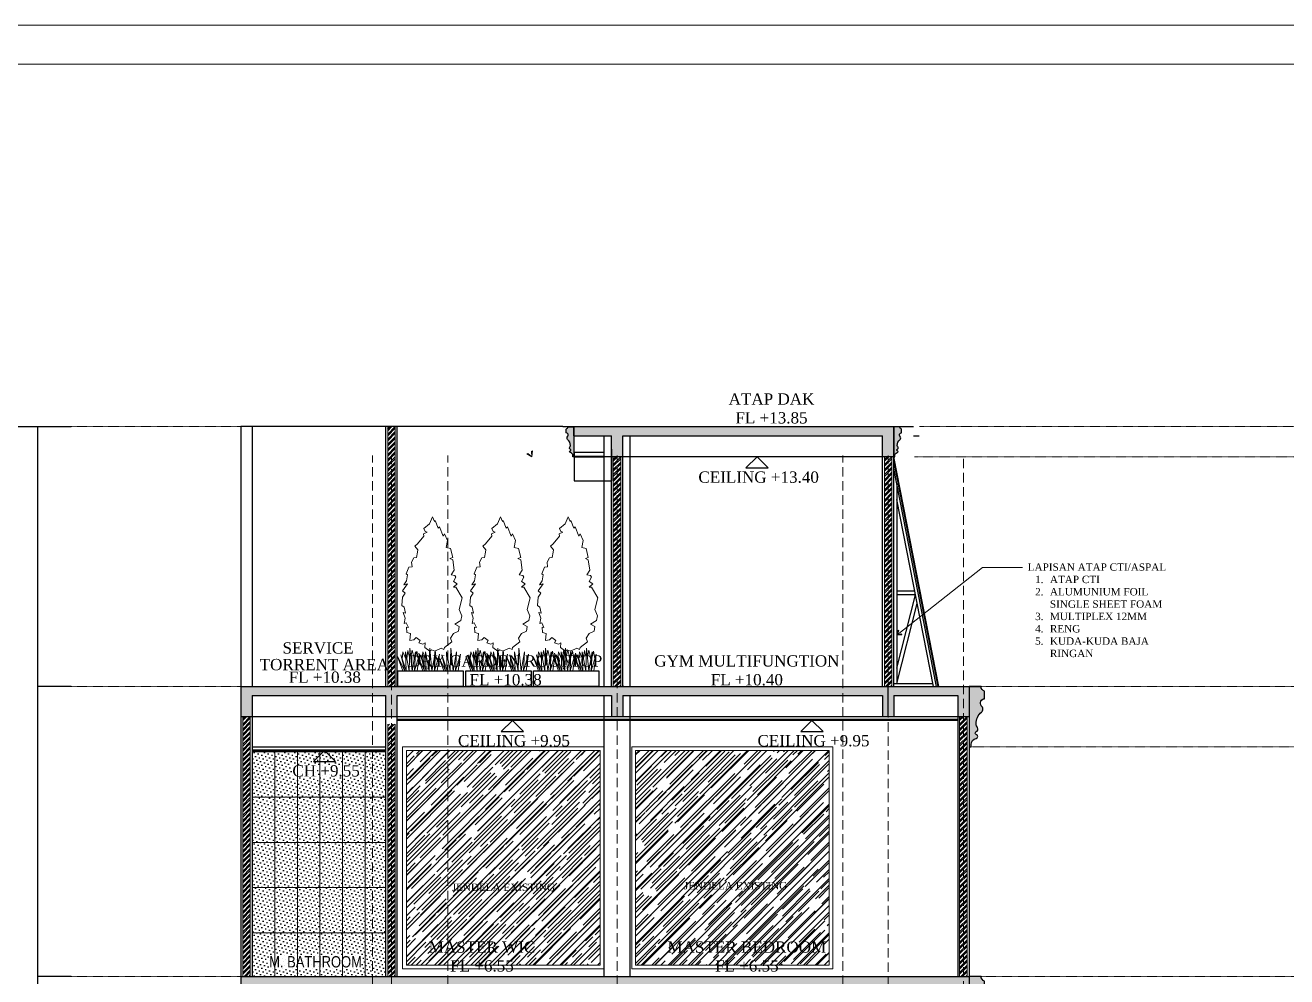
# Model space of a CAD drawing. Header units: millimetres. Extents: x -9564 to 494436, y -140371 to 4257.
# Drawn here: x 376231 to 392984, y -8379 to 4257 of the extents above; entities that cross this region are included whole.
import ezdxf

# ---------------------------------------------------------------- set-up
doc = ezdxf.new("R2010")
doc.units = ezdxf.units.MM
doc.header["$MEASUREMENT"] = 0
for name, pattern in [('DASHED2', [0.375, 0.25, -0.125]), ('HIDDEN2', [0.1875, 0.125, -0.0625]), ('SLD-Solid', [0])]:
    doc.linetypes.add(name, pattern=pattern)
doc.layers.get('DEFPOINTS').update_dxf_attribs({"lineweight": 18})
for name, color, linetype, lineweight in [('09-Arsiran', 8, 'Continuous', 5), ('8', 8, 'Continuous', 5), ('AS', 8, 'HIDDEN2', 5), ('DIM', 1, 'Continuous', 5), ('Dimensi', 252, 'Continuous', 9), ('DOOR OPENING', 4, 'SLD-Solid', 5), ('LEGEND', 1, 'DASHED2', 50), ('XR-KOP A3_MOZART$0$KOP-A1$0$A-GRSKOP', 1, 'Continuous', 5)]:
    doc.layers.add(name, color=color, linetype=linetype, lineweight=lineweight)
doc.layers.add('garis tipis', color=251, linetype='Continuous')
doc.layers.add('TEXT', color=4, linetype='Continuous')
doc.styles.add('Arial Narrow', font='ARIALN.TTF')
doc.styles.get("Standard").update_dxf_attribs({"font": 'arial.ttf'})
doc.styles.add('style1', font='times.ttf', dxfattribs={"height": 0.15})
doc.styles.add('style2', font='times.ttf', dxfattribs={"height": 0.18})
doc.dimstyles.new('100 baru', dxfattribs={"dimtxt": 0.2, "dimasz": 0.1, "dimexe": 0.1, "dimexo": 0.1, "dimgap": 0.1, "dimtad": 1, "dimtoh": 1, "dimdec": 0, "dimlfac": 100, "dimtxsty": 'Standard', "dimblk": 'ARCHTICK', "dimcen": 0.1, "dimclrd": 8, "dimclre": 8, "dimclrt": 2, "dimadec": 0, "dimazin": 0, "dimtfac": 1, "dimtdec": 0, "dimtix": 1, "dimtmove": 0, "dimatfit": 3, "dimldrblk": 'ARCHTICK', "dimfxl": 1.25, "dimlwd": -1, "dimlwe": -1, "dimarcsym": 0})
doc.dimstyles.new('ISO-25', dxfattribs={"dimtxt": 0.18, "dimasz": 0.12, "dimexe": 0.1, "dimexo": 0.1, "dimgap": 0.0625, "dimtad": 1, "dimtoh": 1, "dimdec": 0, "dimlfac": 1000, "dimtxsty": 'style2', "dimblk": 'ARCHTICK', "dimcen": 0.15, "dimclrd": 1, "dimclre": 1, "dimclrt": 4, "dimadec": 0, "dimazin": 0, "dimtfac": 1, "dimtdec": 0, "dimtmove": 0, "dimatfit": 3, "dimldrblk": 'OBLIQUE', "dimfxl": 1, "dimarcsym": 0})
pattern_1 = [(95, (-203801.84, -168824.07), (28.0189248, 23.5106715), [3.8099993, -41.9099921]), (40, (-203801.84, -168824.07), (-32.0036846, 22.0353416), [3.0479994, -33.5281105]), (145.451445, (-203799.506, -168822.11), (-3.9847588, 45.5460119), [3.2380012, -35.6180422]), (91.1842, (-203809.025, -168816.886), (44.2820403, 32.3906765), [5.714999, -62.864988]), (141.635558, (-203805.335, -168814.186), (-1.4173232, 68.56534), [4.8570037, -53.4271116]), (36.184151, (-203809.025, -168816.886), (-1.417323, 68.56534), [4.5719926, -50.291937]), (66, (-203803.637, -168815.09), (35.9039891, 6.9790285), [3.8099993, -41.9099921]), (11, (-203803.637, -168815.09), (-17.307982, 34.788232), [3.0479994, -33.5279937]), (116.451445, (-203800.645, -168814.508), (18.5960069, 41.7672607), [3.2380012, -35.6179808]), (82.5, (-203801.841, -168824.07), (-11.52109165, 12.3946804), [0, -33.1215938, 0, -34.0359936, 0, -33.6549937]), (52.5, (-203801.841, -168824.07), (-4.7179446, 23.6173956), [0, -19.40559635, 0, -32.3595939, 0, -12.8269976]), (12.5, (-203809.851, -168832.08), (19.98556885, 18.36523566), [0, -12.6999976, 0, -39.62399255, 0, -52.5779901]), (2.5, (-203813.444, -168835.672), (17.3527776, 24.544474), [0, -16.5099969, 0, -26.314395, 0, -37.337993])]
pattern_2 = [(45, (268832.39, -136732.31), (107.76305, 287.36814), [1904.9996, -254, 634.9999, -127]), (45, (268906.93, -136567.97), (-209.23993, 29.63484), [380.9999, -41.91, 761.99986, -95.25]), (45, (268800.96, -136611.08), (406.805526, 527.140935), [1015.9998, -177.79997, 507.9999, -126.99998])]

# ---------------------------------------------------------------- blocks, each defined once
blk = doc.blocks.new('lis atas')
at = {"true_color": 0x636466}
h = blk.add_hatch(color=251, dxfattribs=at)
h.dxf.hatch_style = 1
h.paths.add_polyline_path([(90.703, 140.132), (90.716, 140.132), (90.716, 140.147, -0.36498), (90.749, 140.187, 0.74874), (90.75, 140.215, -0.675931), (90.749, 140.231, 0.42987), (90.759, 140.26, -0.123299), (90.749, 140.283, -0.24485), (90.786, 140.361, 0.438632), (90.784, 140.404, -0.621787), (90.806, 140.451), (90.806, 140.501, -0.319918), (90.782, 140.532), (90.703, 140.532)])
blk.add_lwpolyline([(90.703, 140.132), (90.716, 140.132), (90.716, 140.147, -0.36498), (90.749, 140.187, 0.741922), (90.75, 140.214, -0.66528), (90.749, 140.231, 0.438756), (90.759, 140.26, -0.123299), (90.749, 140.283, -0.24485), (90.786, 140.361, 0.438632), (90.784, 140.404, -0.621787), (90.806, 140.451), (90.806, 140.501, -0.319918), (90.782, 140.532), (90.703, 140.532)], format="xyb", close=True)
blk = doc.blocks.new('_ArchTick')
at = {"color": 0, "linetype": 'ByBlock', "const_width": 0.15}
blk.add_lwpolyline([(-0.5, -0.5), (0.5, 0.5)], dxfattribs=at)
blk = doc.blocks.new('*D913')
at = {"color": 1, "lineweight": -2, "transparency": 16777216}
for p, q in [((376843, -8374), (376397, -8374)), ((376397, -12224), (376397, -8374)), ((376843, -12224), (376397, -12224))]:
    blk.add_line(p, q, dxfattribs=at)
at = {"layer": 'DEFPOINTS', "color": 0, "transparency": 16777216}
for p in [(376397, -8374), (376843, -8374), (376843, -12224)]:
    blk.add_point(p, dxfattribs=at)
at = {"color": 1, "lineweight": -2, "transparency": 16777216, "xscale": 0.12, "yscale": 0.12, "zscale": 0.12}
for p, rotation in [((376397, -8374), 90), ((376397, -12224), 270)]:
    blk.add_blockref('_ArchTick', p, dxfattribs=dict(at, rotation=rotation))
at = {"color": 4, "transparency": 16777216, "insert": (376397, -10299), "char_height": 0.18, "attachment_point": 5, "rotation": 90, "style": 'style2'}
blk.add_mtext('3849999', dxfattribs=at)
blk = doc.blocks.new('_Oblique')
at = {"color": 0, "linetype": 'ByBlock', "lineweight": -2}
blk.add_line((-0.5, -0.5), (0.5, 0.5), dxfattribs=at)
blk = doc.blocks.new('*D778')
at = {"color": 1, "lineweight": -2, "transparency": 16777216}
for p, q in [((376843, -4524), (376397, -4524)), ((376397, -8374), (376397, -4524)), ((376843, -8374), (376397, -8374))]:
    blk.add_line(p, q, dxfattribs=at)
at = {"layer": 'DEFPOINTS', "color": 0, "transparency": 16777216}
for p in [(376397, -4524), (376843, -4524), (376843, -8374)]:
    blk.add_point(p, dxfattribs=at)
at = {"color": 1, "lineweight": -2, "transparency": 16777216, "xscale": 0.12, "yscale": 0.12, "zscale": 0.12}
for p, rotation in [((376397, -4524), 90), ((376397, -8374), 270)]:
    blk.add_blockref('_ArchTick', p, dxfattribs=dict(at, rotation=rotation))
at = {"color": 4, "transparency": 16777216, "insert": (376397, -6449), "char_height": 0.18, "attachment_point": 5, "rotation": 90, "style": 'style2'}
blk.add_mtext('3849999', dxfattribs=at)
blk = doc.blocks.new('*D914')
at = {"color": 1, "lineweight": -2, "transparency": 16777216}
for p, q in [((376843, -1074), (376397, -1074)), ((376397, -4524), (376397, -1074)), ((376843, -4524), (376397, -4524))]:
    blk.add_line(p, q, dxfattribs=at)
at = {"layer": 'DEFPOINTS', "color": 0, "transparency": 16777216}
for p in [(376397, -1074), (376843, -1074), (376843, -4524)]:
    blk.add_point(p, dxfattribs=at)
at = {"color": 1, "lineweight": -2, "transparency": 16777216, "xscale": 0.12, "yscale": 0.12, "zscale": 0.12}
for p, rotation in [((376397, -1074), 90), ((376397, -4524), 270)]:
    blk.add_blockref('_ArchTick', p, dxfattribs=dict(at, rotation=rotation))
at = {"color": 4, "transparency": 16777216, "insert": (376397, -2799), "char_height": 0.18, "attachment_point": 5, "rotation": 90, "style": 'style2'}
blk.add_mtext('3449999', dxfattribs=at)
blk = doc.blocks.new('*D779')
at = {"color": 1, "lineweight": -2, "transparency": 16777216}
for p, q in [((376397, -1074), (375862, -1074)), ((375862, -1074), (375862, -14924)), ((376397, -14924), (375862, -14924))]:
    blk.add_line(p, q, dxfattribs=at)
at = {"layer": 'DEFPOINTS', "color": 0, "transparency": 16777216}
for p in [(376397, -1074), (375862, -14924), (376397, -14924)]:
    blk.add_point(p, dxfattribs=at)
at = {"color": 1, "lineweight": -2, "transparency": 16777216, "xscale": 0.12, "yscale": 0.12, "zscale": 0.12}
for p, rotation in [((375862, -1074), 90), ((375862, -14924), 270)]:
    blk.add_blockref('_ArchTick', p, dxfattribs=dict(at, rotation=rotation))
at = {"color": 4, "transparency": 16777216, "insert": (375862, -7999), "char_height": 0.18, "attachment_point": 5, "rotation": 90, "style": 'style2'}
blk.add_mtext('13849997', dxfattribs=at)
blk = doc.blocks.new('lis 3')
at = {"true_color": 0x636466}
h = blk.add_hatch(color=251, dxfattribs=at)
h.dxf.hatch_style = 1
h.paths.add_polyline_path([(93.26, 135.846), (93.26, 135.946, -0.319918), (93.212, 136.009), (93.053, 136.009), (93.053, 135.209), (93.079, 135.209), (93.079, 135.238, -0.36498), (93.146, 135.317, 0.74874), (93.148, 135.373, -0.70461), (93.147, 135.407, 0.42104), (93.166, 135.463, -0.123299), (93.147, 135.51, -0.24485), (93.22, 135.667, 0.438632), (93.216, 135.752, -0.621787)])
blk.add_lwpolyline([(93.053, 135.209), (93.079, 135.209), (93.079, 135.238, -0.36498), (93.146, 135.317, 0.741922), (93.149, 135.373, -0.66528), (93.145, 135.406, 0.438756), (93.166, 135.463, -0.123299), (93.147, 135.51, -0.24485), (93.22, 135.667, 0.438632), (93.216, 135.752, -0.621787), (93.26, 135.846), (93.26, 135.946, -0.319918), (93.212, 136.009), (93.053, 136.009)], format="xyb", close=True)
blk = doc.blocks.new('aspot')
at = {"layer": '09-Arsiran'}
for p, q in [((110.262, 123.544), (110.262, 123.388)), ((112.012, 123.544), (112.012, 123.388)), ((113.012, 123.544), (113.012, 123.388)), ((115.26, 123.544), (115.26, 123.388)), ((118.257, 123.544), (118.257, 123.388)), ((119.857, 123.544), (119.857, 123.388)), ((109.873, 123.154), (110.029, 123.154)), ((110.496, 123.154), (110.652, 123.154)), ((111.623, 123.154), (111.779, 123.154)), ((112.246, 123.154), (112.402, 123.154)), ((112.623, 123.154), (112.779, 123.154)), ((113.246, 123.154), (113.402, 123.154)), ((114.871, 123.154), (115.026, 123.154)), ((115.493, 123.154), (115.649, 123.154)), ((117.868, 123.154), (118.024, 123.154)), ((119.468, 123.154), (119.624, 123.154)), ((118.857, 123.077), (118.857, 122.921)), ((110.274, 122.921), (110.274, 122.765)), ((112.024, 122.921), (112.024, 122.765)), ((112.512, 122.869), (112.512, 122.714)), ((113.024, 122.921), (113.024, 122.765)), ((115.271, 122.921), (115.271, 122.765)), ((118.269, 122.921), (118.269, 122.765)), ((119.869, 122.921), (119.869, 122.765)), ((118.468, 122.688), (118.624, 122.688)), ((118.491, 122.688), (118.647, 122.688)), ((119.091, 122.688), (119.247, 122.688)), ((112.123, 122.48), (112.279, 122.48)), ((112.746, 122.48), (112.902, 122.48)), ((118.869, 122.454), (118.869, 122.299)), ((112.524, 122.247), (112.524, 122.091))]:
    blk.add_line(p, q, dxfattribs=at)
for centre in [(110.262, 123.154), (112.012, 123.154), (113.012, 123.154), (115.26, 123.154), (118.257, 123.154), (119.857, 123.154), (118.857, 122.688), (112.512, 122.48)]:
    blk.add_circle(centre, 0.311, dxfattribs=at)
at = {"layer": 'AS'}
for p, q in [((110.262, 123.466), (110.262, 140.622)), ((112.012, 123.466), (112.012, 140.622)), ((112.262, 123.628), (112.262, 140.622)), ((113.012, 123.466), (113.012, 140.622)), ((115.26, 123.466), (115.26, 140.622)), ((118.257, 123.466), (118.257, 140.622)), ((118.857, 123.077), (118.857, 140.622)), ((119.857, 123.388), (119.857, 140.622)), ((112.262, 123.628), (112.512, 123.342)), ((112.512, 122.869), (112.512, 123.342))]:
    blk.add_line(p, q, dxfattribs=at)
at = {"layer": '09-Arsiran', "color": 2, "char_height": 0.228, "attachment_point": 1}
for s, insert in [('A', (110.16, 123.282)), ('B', (111.95, 123.277)), ('2', (112.95, 123.282)), ('D', (115.198, 123.282)), ('E', (118.195, 123.282)), ('G', (119.76, 123.282)), ('F', (118.795, 122.815)), ('C', (112.45, 122.607))]:
    blk.add_mtext_dynamic_manual_height_columns(s, width=0.05426, gutter_width=1.14, heights=[0], dxfattribs=dict(at, insert=insert))
blk = doc.blocks.new('hsdh')
at = {"layer": 'XR-KOP A3_MOZART$0$KOP-A1$0$A-GRSKOP', "color": 0, "linetype": 'Continuous', "lineweight": 5}
blk.add_lwpolyline([(145480, 82601), (107945, 82601), (107945, 56197), (145480, 56197)], close=True, dxfattribs=at)
at = {"layer": 'XR-KOP A3_MOZART$0$KOP-A1$0$A-GRSKOP', "color": 5, "linetype": 'Continuous', "lineweight": 5}
blk.add_lwpolyline([(145017, 82138), (108409, 82138), (108409, 56660), (145017, 56660)], close=True, dxfattribs=at)
blk = doc.blocks.new('*U121')
blk.add_lwpolyline([(-2.754, 191.699), (-6.78, 182.851), (-13.682, 176.953), (-11.956, 173.266), (-9.656, 172.529), (-14.257, 170.317), (-13.682, 167.368), (-21.733, 157.783), (-25.184, 154.834), (-21.158, 150.41), (-21.733, 147.461), (-22.884, 140.825), (-26.334, 140.087), (-29.21, 134.926), (-28.635, 129.028), (-32.661, 128.291), (-36.111, 120.18), (-34.386, 118.706), (-35.536, 111.333), (-38.987, 106.171), (-34.386, 107.646), (-40.712, 98.798), (-37.261, 95.849), (-40.712, 90.688), (-41.287, 80.366), (-38.412, 78.154), (-36.686, 70.781), (-39.562, 71.518), (-37.261, 64.145), (-38.412, 57.509), (-36.111, 58.247), (-33.236, 52.348), (-35.536, 53.086), (-34.961, 46.45), (-30.36, 44.975), (-31.51, 36.128), (-26.334, 36.865), (-23.459, 39.814), (-18.283, 36.128), (-20.008, 33.178), (-14.832, 31.704), (-11.956, 33.178), (-12.531, 27.28), (-6.205, 22.856), (-3.905, 24.331), (0.121, 22.856), (8.173, 26.543), (11.624, 25.068), (12.199, 27.28), (21.4, 34.653), (19.675, 39.077), (23.701, 44.975), (30.027, 47.924), (30.602, 53.823), (25.426, 56.772), (32.903, 61.196), (34.053, 67.094), (30.602, 75.205), (34.628, 89.951), (26.576, 103.222), (23.701, 103.222), (28.302, 107.646), (23.701, 110.595), (26.576, 115.756), (25.426, 117.968), (20.825, 118.706), (24.276, 124.604), (22.551, 137.876), (19.1, 139.35), (22.551, 140.825), (19.675, 151.884), (14.499, 153.359), (16.224, 162.207), (12.199, 170.317), (10.473, 167.368), (5.872, 179.165), (4.147, 177.69), (0.696, 187.275), (-0.454, 185.8)], close=True)
for points in [[(-6.813, 23.669), (-6.813, 11.669), (-8.627, 0)], [(0.387, 23.669), (-0.576, 13.271), (-0.576, 3.686), (0, 0)]]:
    blk.add_lwpolyline(points)
blk = doc.blocks.new('*D883')
at = {"color": 8, "transparency": 16777216}
for p, q in [((383522, -1418), (383522, -1795)), ((384017, -1374), (384017, -1795)), ((383522, -1795), (384017, -1795))]:
    blk.add_line(p, q, dxfattribs=at)
at = {"layer": 'DEFPOINTS', "color": 0, "transparency": 16777216}
for p in [(383522, -1418), (384017, -1374), (384017, -1795)]:
    blk.add_point(p, dxfattribs=at)
at = {"color": 8, "transparency": 16777216, "xscale": 0.1, "yscale": 0.1, "zscale": 0.1, "rotation": 180}
blk.add_blockref('_ArchTick', (383522, -1795), dxfattribs=at)
at = {"color": 8, "transparency": 16777216, "xscale": 0.1, "yscale": 0.1, "zscale": 0.1}
blk.add_blockref('_ArchTick', (384017, -1795), dxfattribs=at)
at = {"color": 2, "transparency": 16777216, "insert": (383769, -1794), "char_height": 0.2, "attachment_point": 5}
blk.add_mtext('49562', dxfattribs=at)

msp = doc.modelspace()

# ---------------------------------------------------------------- hatches: boundary and pattern name
h = msp.add_hatch()
h.set_pattern_fill('ANSI32', color=8, scale=4.999999)
h.set_pattern_definition([(45, (-201876.76, -161124.07), (-33.675954, 33.675954), []), (45, (-201854.31, -161124.07), (-33.675954, 33.675954), [])])
h.paths.add_polyline_path([(381144.8418, -1077.2051), (381044.8418, -1077.2051), (381044.8418, -4523.5396), (381144.8418, -4523.5396)])
h = msp.add_hatch()
h.set_pattern_fill('ANSI32', color=8, scale=4.999999)
h.set_pattern_definition([(45, (-198881.84, -161124.07), (-33.675954, 33.675954), []), (45, (-198859.39, -161124.07), (-33.675954, 33.675954), [])])
h.paths.add_polyline_path([(384139.7617, -1473.5404), (384039.7618, -1473.5404), (384039.7619, -4523.5396), (384139.7618, -4523.5396)])
h = msp.add_hatch()
h.set_pattern_fill('ANSI32', color=8, scale=4.999999)
h.set_pattern_definition([(45, (-195281.84, -161124.07), (-33.675954, 33.675954), []), (45, (-195259.39, -161124.07), (-33.675954, 33.675954), [])])
h.paths.add_polyline_path([(387739.7609, -1473.5413), (387639.761, -1473.5413), (387639.761, -4523.5396), (387739.7609, -4523.5396)])
h = msp.add_hatch()
h.set_pattern_fill('ANSI32', color=8, scale=4.999999)
h.set_pattern_definition([(45, (-203801.84, -164974.07), (-33.675954, 33.675954), []), (45, (-203779.39, -164974.07), (-33.675954, 33.675954), [])])
h.paths.add_polyline_path([(379219.761, -4927.2043), (379119.761, -4927.2043), (379119.761, -8373.5389), (379219.761, -8373.5389)])
h = msp.add_hatch()
h.set_pattern_fill('ANSI32', color=8, scale=4.999999)
h.set_pattern_definition([(45, (-201876.76, -164974.07), (-33.675954, 33.675954), []), (45, (-201854.31, -164974.07), (-33.675954, 33.675954), [])])
h.paths.add_polyline_path([(381144.8425, -5023.5396), (381044.8425, -5023.5396), (381044.8425, -8373.5389), (381144.8425, -8373.5389)])
h = msp.add_hatch()
h.set_pattern_fill('ANSI32', color=8, scale=4.999999)
h.set_pattern_definition([(45, (-194281.84, -164974.07), (-33.675954, 33.675954), []), (45, (-194259.39, -164974.07), (-33.675954, 33.675954), [])])
h.paths.add_polyline_path([(388739.761, -4927.2043), (388639.761, -4927.2043), (388639.761, -8373.5389), (388739.761, -8373.5389)])
h = msp.add_hatch()
h.set_pattern_fill('DOTS', color=8, scale=29.999994, angle=45)
h.set_pattern_definition([(45, (268832.392, -144332.31), (-16.837977, 50.513931), [0, -47.624991])])
h.paths.add_polyline_path([(379244.761, -5393.5395), (381014.7626, -5393.5395), (381014.7626, -8373.5389), (379244.761, -8373.5389)])
h = msp.add_hatch()
h.set_pattern_fill('AR-RROOF', color=8, scale=4.999999, angle=45)
h.set_pattern_definition(pattern_2)
h.paths.add_polyline_path([(381292.2624, -5373.5395), (381292.2624, -8223.539), (383864.7619, -8223.539), (383864.7619, -5373.5395)])
h = msp.add_hatch()
h.set_pattern_fill('AR-RROOF', color=8, scale=4.999999, angle=45)
h.set_pattern_definition(pattern_2)
h.paths.add_polyline_path([(386907.2614, -5373.5395), (384334.7618, -5373.5395), (384334.7618, -8223.539), (386907.2614, -8223.539)])
at = {"layer": 'DIM', "true_color": 0x636466}
h = msp.add_hatch(dxfattribs=at)
h.set_pattern_fill('AR-CONC', color=251, scale=0.2, angle=45)
h.set_pattern_definition(pattern_1)
h.paths.add_polyline_path([(387764.7609, -1073.5403), (384017.2616, -1073.5403), (383517.2617, -1073.5403), (383517.2617, -1193.5403), (384017.2616, -1193.5403), (384017.2616, -1473.5404), (384164.7618, -1473.5404), (384164.7618, -1193.5403), (387614.761, -1193.5403), (387614.761, -1473.5413), (387764.7609, -1473.5413)])
h = msp.add_hatch(dxfattribs=at)
h.set_pattern_fill('AR-CONC', color=251, scale=0.2, angle=45)
h.set_pattern_definition(pattern_1)
h.paths.add_polyline_path([(387689.7611, -4523.5396), (387089.7612, -4523.5396), (387089.7612, -4643.5396), (387614.761, -4643.5396), (387614.761, -4927.2043), (387689.7611, -4927.2043)])
h.paths.add_polyline_path([(387089.7612, -4523.5396), (384092.2617, -4523.5396), (384092.2617, -4927.2043), (384164.7618, -4927.2043), (384164.7618, -4643.5396), (387014.7611, -4643.5396), (387089.7612, -4643.5396)])
h.paths.add_polyline_path([(384092.2617, -4523.5396), (384017.2618, -4523.5396), (379094.761, -4523.5396), (379094.761, -4927.2043), (379244.761, -4927.2043), (379244.761, -4643.5396), (381019.8425, -4643.5396), (381019.8425, -4927.2043), (381169.8418, -4927.2043), (381169.8418, -4643.5396), (384014.7619, -4643.5396), (384014.7619, -4927.2043), (384092.2617, -4927.2043)])
h = msp.add_hatch(dxfattribs=at)
h.set_pattern_fill('AR-CONC', color=251, scale=0.2, angle=45)
h.set_pattern_definition([(95, (-204801.84, -168824.07), (28.0189248, 23.5106715), [3.8099993, -41.9099921]), (40, (-204801.84, -168824.07), (-32.0036846, 22.0353416), [3.0479994, -33.5281105]), (145.451445, (-204799.506, -168822.11), (-3.9847588, 45.5460119), [3.2380012, -35.6180422]), (91.1842, (-204809.025, -168816.886), (44.2820403, 32.3906765), [5.714999, -62.864988]), (141.635558, (-204805.335, -168814.186), (-1.4173232, 68.56534), [4.8570037, -53.4271116]), (36.184151, (-204809.025, -168816.886), (-1.417323, 68.56534), [4.5719926, -50.291937]), (66, (-204803.637, -168815.09), (35.9039891, 6.9790285), [3.8099993, -41.9099921]), (11, (-204803.637, -168815.09), (-17.307982, 34.788232), [3.0479994, -33.5279937]), (116.451445, (-204800.645, -168814.508), (18.5960069, 41.7672607), [3.2380012, -35.6179808]), (82.5, (-204801.841, -168824.07), (-11.52109165, 12.3946804), [0, -33.1215938, 0, -34.0359936, 0, -33.6549937]), (52.5, (-204801.84, -168824.07), (-4.7179446, 23.6173956), [0, -19.40559635, 0, -32.3595939, 0, -12.8269976]), (12.5, (-204809.851, -168832.08), (19.98556885, 18.36523566), [0, -12.6999976, 0, -39.62399255, 0, -52.5779901]), (2.5, (-204813.443, -168835.672), (17.3527776, 24.544474), [0, -16.5099969, 0, -26.314395, 0, -37.337993])])
h.paths.add_polyline_path([(388614.761, -4643.5396), (388614.761, -4927.2043), (388764.761, -4927.2043), (388764.761, -4523.5396), (387689.7612, -4523.5396), (387689.7612, -4927.2043), (387764.7609, -4927.2043), (387764.7609, -4643.5396)])
h = msp.add_hatch(dxfattribs=at)
h.set_pattern_fill('AR-CONC', color=251, scale=0.2, angle=45)
h.set_pattern_definition(pattern_1)
h.paths.add_polyline_path([(388764.761, -8373.5389), (388689.761, -8373.5389), (388689.761, -8873.5388), (388764.761, -8873.5388)])
h.paths.add_polyline_path([(388689.761, -8373.5389), (387689.7611, -8373.5389), (387689.7611, -8493.5389), (388614.761, -8493.5389), (388614.761, -8873.5388), (388689.761, -8873.5388)])
h.paths.add_polyline_path([(387689.7611, -8373.5389), (387089.7612, -8373.5389), (387089.7612, -8493.5389), (387689.7611, -8493.5389)])
h.paths.add_polyline_path([(387089.7612, -8373.5389), (384092.2617, -8373.5389), (384092.2617, -8873.5388), (384164.7618, -8873.5388), (384164.7618, -8493.5389), (387089.7612, -8493.5389)])
h.paths.add_polyline_path([(384092.2617, -8373.5389), (379094.761, -8373.5389), (379094.761, -8873.5388), (379244.761, -8873.5388), (379244.761, -8493.5389), (381764.7624, -8493.5389), (381764.7624, -8873.5388), (381914.7624, -8873.5388), (381914.7624, -8493.5389), (384014.7619, -8493.5389), (384014.7619, -8873.5388), (384092.2617, -8873.5388)])

# ---------------------------------------------------------------- linework, layer by layer
for p, q in [((379094.761, -1073.5403), (379094.761, -15283.5376)), ((383371.6427, -1073.5403), (379094.761, -1073.5403)), ((379244.761, -1073.5403), (379244.761, -4523.5396)), ((381019.8425, -4523.5396), (381019.8425, -1073.5403)), ((381169.8418, -4523.5396), (381169.8418, -1073.5403)), ((383371.6427, -1073.5403), (384017.2616, -1073.5403)), ((383517.2617, -1193.5403), (383517.2617, -1073.5403)), ((384017.2616, -1073.5403), (388025.097, -1073.5403)), ((387764.7609, -4523.5396), (387764.7609, -1073.5403)), ((383517.2617, -1193.5403), (384017.2616, -1193.5403)), ((383919.7619, -4523.5396), (383919.7619, -1193.5403)), ((384017.2616, -4523.5396), (384017.2616, -1193.5403)), ((384164.7618, -1193.5403), (387614.761, -1193.5403)), ((384164.7618, -4523.5396), (384164.7618, -1193.5403)), ((384264.7619, -4523.5396), (384264.7619, -1193.5403)), ((387614.761, -4523.5396), (387614.761, -1193.5403)), ((388025.097, -1193.5403), (388101.6596, -1193.5403)), ((383521.6426, -1413.5402), (383919.7619, -1413.5402)), ((383521.6426, -1463.5402), (383919.7619, -1463.5402)), ((383521.6426, -1473.5402), (383919.7619, -1473.5402)), ((387764.7609, -1473.5413), (383919.7619, -1473.5404)), ((384017.2616, -4523.5396), (384017.2616, -1473.5402)), ((388364.7607, -4523.5402), (387764.7608, -1473.5408)), ((388364.7608, -4523.5402), (387764.7609, -1473.5408)), ((388354.5691, -4523.5402), (387764.7608, -1525.3484)), ((388334.1858, -4523.5402), (387764.7608, -1628.9635)), ((387804.7608, -1832.2968), (387804.7608, -4483.5402)), ((388293.4191, -4523.5402), (387804.7608, -2039.5272)), ((388044.3036, -3257.203), (387804.7608, -3257.203)), ((387804.7608, -4281.8333), (388054.1397, -3307.203)), ((388054.1397, -3307.203), (387804.7608, -3307.203)), ((387804.7608, -4483.5402), (388076.5726, -3421.2369)), ((387764.7608, -4483.5397), (388285.5503, -4483.5397)), ((379094.761, -4523.5396), (384024.7618, -4523.5396)), ((379244.761, -4643.5396), (379244.761, -8373.5389)), ((379244.761, -4643.5396), (381019.8425, -4643.5396)), ((381019.8425, -8373.5389), (381019.8425, -4643.5396)), ((381169.8418, -4643.5396), (384014.7619, -4643.5396)), ((381169.8418, -8373.5389), (381169.8418, -4643.5396)), ((383919.7621, -8373.5389), (383919.7621, -4643.5396)), ((384014.7619, -4643.5396), (384014.7619, -4927.2043)), ((384164.7618, -4643.5396), (387014.7611, -4643.5396)), ((384164.7618, -4643.5396), (384164.7618, -4927.2043)), ((384178.5119, -4523.5396), (384167.2617, -4523.5396)), ((384264.762, -8373.5389), (384264.762, -4643.5396)), ((387014.7611, -4643.5396), (387614.761, -4643.5396)), ((387614.761, -4643.5396), (387614.761, -4927.2043)), ((387689.7611, -4927.2043), (387689.7611, -4523.5396)), ((387764.7609, -4523.5396), (388923.511, -4523.5396)), ((387764.7609, -4643.5396), (387764.7609, -4927.2043)), ((387764.7609, -4643.5396), (388614.761, -4643.5396)), ((388614.761, -4643.5396), (388614.761, -8378.5389)), ((381019.8425, -4927.2043), (379094.761, -4927.2043)), ((388764.761, -4927.2043), (381019.8425, -4927.2043)), ((388614.7612, -4973.5396), (381169.8418, -4973.5396)), ((387764.7609, -4927.2043), (387614.761, -4927.2043)), ((379244.761, -5323.5395), (381019.8425, -5323.5395)), ((388764.761, -5323.5395), (388764.761, -8378.5389)), ((379244.761, -5363.5395), (381019.8425, -5363.5395)), ((379244.761, -5373.5395), (381019.8425, -5373.5395)), ((379094.761, -8373.5389), (388764.761, -8373.5389))]:
    msp.add_line(p, q)
for points in [[(385949.724, -1473.5408), (385801.7296, -1621.5353), (386097.7184, -1621.5353), (385949.724, -1473.5408)], [(384017.2618, -4523.5396), (387764.7609, -4523.5396)], [(382700.3743, -4973.5396), (382552.3799, -5121.534), (382848.3688, -5121.534), (382700.3743, -4973.5396)], [(386678.3143, -4973.5396), (386530.3199, -5121.534), (386826.3087, -5121.534), (386678.3143, -4973.5396)], [(380205.4332, -5373.5395), (380057.4388, -5521.5339), (380353.4276, -5521.5339), (380205.4332, -5373.5395)]]:
    msp.add_lwpolyline(points)
for points in [[(382045.9298, -4523.5396), (381180.3372, -4523.5396), (381180.3372, -4318.2264), (382045.9298, -4318.2264)], [(382949.0603, -4523.5396), (382083.4676, -4523.5396), (382083.4676, -4318.2264), (382949.0603, -4318.2264)], [(383847.1673, -4523.5396), (382981.5746, -4523.5396), (382981.5746, -4318.2264), (383847.1673, -4318.2264)]]:
    msp.add_lwpolyline(points, close=True)
msp.add_lwpolyline([(388764.761, -5323.5395), (388791.0035, -5323.5395), (388791.0035, -5294.3306, -0.3649802613), (388857.5652, -5215.2921, 0.7419223053), (388860.2164, -5159.4546, -0.6652802154), (388856.7261, -5126.4733, 0.4387564717), (388877.1508, -5068.8708, -0.1232988423), (388858.2164, -5022.0574, -0.2448504759), (388931.9474, -4865.5323, 0.4386320969), (388927.2141, -4780.1939, -0.6217871936), (388971.136, -4686.0396), (388971.136, -4586.0396, -0.3199175428), (388923.511, -4523.5396)], format="xyb")
at = {"layer": '8'}
for p, q in [((381044.8418, -1077.2051), (381044.8418, -4523.5396)), ((381144.8418, -1077.2051), (381144.8418, -4523.5396)), ((382892.677, -1435.3721), (382904.9347, -1428.0292)), ((382959.3154, -1473.5403), (382892.677, -1435.3721)), ((382904.9347, -1428.0292), (382959.3154, -1473.5403)), ((382965.6741, -1397.0089), (382952.6744, -1402.9399)), ((382952.6744, -1402.9399), (382959.3154, -1473.5403)), ((382959.3154, -1473.5403), (382965.6741, -1397.0089)), ((384039.7619, -1473.5404), (384039.7619, -4523.5396)), ((384139.7618, -1473.5404), (384139.7618, -4523.5396)), ((387639.761, -1473.5413), (387639.761, -4523.5396)), ((387739.7609, -1473.5413), (387739.7609, -4523.5396)), ((387809.7369, -3838.9317), (388944.7295, -2945.359)), ((388944.7295, -2945.359), (389476.1858, -2945.359)), ((387809.7369, -3838.9317), (387822.9914, -3776.6554)), ((387834.1134, -3784.5626), (387809.7369, -3838.9317)), ((387867.5815, -3824.6413), (387809.7369, -3838.9317)), ((387809.7369, -3838.9317), (387873.3786, -3836.9951)), ((387822.9914, -3776.6554), (387834.1134, -3784.5626)), ((387873.3786, -3836.9951), (387867.5815, -3824.6413)), ((379119.761, -4927.2043), (379119.761, -8373.5389)), ((379219.761, -4927.2043), (379219.761, -8373.5389)), ((381044.8425, -5023.5396), (381044.8425, -8373.5389)), ((381144.8425, -5023.5396), (381144.8425, -8373.5389)), ((388639.761, -4927.2043), (388639.761, -8373.5389)), ((388739.761, -4927.2043), (388739.761, -8373.5389)), ((381014.7626, -5393.5395), (379244.761, -5393.5395)), ((379544.7609, -5393.5395), (379544.7609, -8373.5389)), ((379844.7609, -5393.5395), (379844.7609, -8373.5389)), ((380144.7608, -5393.5395), (380144.7608, -8373.5389)), ((380444.7608, -5393.5395), (380444.7608, -8373.5389)), ((380744.7607, -5393.5395), (380744.7607, -8373.5389)), ((381014.7626, -5993.5394), (379244.761, -5993.5394)), ((381014.7626, -6593.5393), (379244.761, -6593.5393)), ((381014.7626, -7193.5391), (379244.761, -7193.5391)), ((381014.7626, -7793.539), (379244.761, -7793.539))]:
    msp.add_line(p, q, dxfattribs=at)
at = {"layer": 'AS'}
for p, q in [((379094.761, -1073.5403), (376843.4405, -1073.5403)), ((388104.472, -1073.5403), (396739.7595, -1073.5403)), ((388038.2183, -1473.5402), (396739.7595, -1473.5402)), ((379094.761, -4523.5396), (376843.4405, -4523.5396)), ((388923.511, -4523.5396), (396739.7595, -4523.5396)), ((388791.0035, -5323.5395), (396739.7595, -5323.5395)), ((379094.761, -8373.5389), (376843.4405, -8373.5389)), ((388923.511, -8373.5389), (396739.7595, -8373.5389))]:
    msp.add_line(p, q, dxfattribs=at)
at = {"layer": 'Dimensi'}
for points in [[(381245.5379, -4314.1389), (381176.6856, -4125.6537), (381269.7638, -4314.1389), (381218.7626, -4102.7266), (381290.1643, -4314.1389), (381281.2392, -4064.5152), (381328.9021, -4314.1389), (381338.6162, -4014.84), (381367.9427, -4314.1389), (381412.5691, -4061.9676), (381399.8185, -4314.1389), (381468.6709, -4093.8104), (381435.5198, -4314.1389)], [(381510.2293, -4314.1389), (381441.377, -4125.6537), (381534.4553, -4314.1389), (381483.4541, -4102.7266), (381554.8557, -4314.1389), (381545.9307, -4064.5152), (381593.5936, -4314.1389), (381603.3076, -4014.84), (381632.6341, -4314.1389), (381677.2605, -4061.9676), (381664.51, -4314.1389), (381733.3623, -4093.8104), (381700.2113, -4314.1389)], [(381789.8246, -4314.1389), (381720.9723, -4125.6537), (381814.0505, -4314.1389), (381763.0493, -4102.7266), (381834.451, -4314.1389), (381825.5259, -4064.5152), (381873.1888, -4314.1389), (381882.9028, -4014.84), (381912.2293, -4314.1389), (381956.8557, -4061.9676), (381944.1052, -4314.1389), (382012.9575, -4093.8104), (381979.8065, -4314.1389)], [(382148.6684, -4314.1389), (382079.8161, -4125.6537), (382172.8943, -4314.1389), (382121.8931, -4102.7266), (382193.2948, -4314.1389), (382184.3697, -4064.5152), (382232.0326, -4314.1389), (382241.7466, -4014.84), (382271.0731, -4314.1389), (382315.6995, -4061.9676), (382302.949, -4314.1389), (382371.8013, -4093.8104), (382338.6503, -4314.1389)], [(382413.3598, -4314.1389), (382344.5075, -4125.6537), (382437.5857, -4314.1389), (382386.5845, -4102.7266), (382457.9862, -4314.1389), (382449.0611, -4064.5152), (382496.724, -4314.1389), (382506.4381, -4014.84), (382535.7646, -4314.1389), (382580.391, -4061.9676), (382567.6404, -4314.1389), (382636.4928, -4093.8104), (382603.3417, -4314.1389)], [(382692.955, -4314.1389), (382624.1027, -4125.6537), (382717.181, -4314.1389), (382666.1798, -4102.7266), (382737.5814, -4314.1389), (382728.6563, -4064.5152), (382776.3193, -4314.1389), (382786.0333, -4014.84), (382815.3598, -4314.1389), (382859.9862, -4061.9676), (382847.2357, -4314.1389), (382916.088, -4093.8104), (382882.937, -4314.1389)], [(383046.7754, -4314.1389), (382977.9231, -4125.6537), (383071.0013, -4314.1389), (383020.0001, -4102.7266), (383091.4018, -4314.1389), (383082.4767, -4064.5152), (383130.1396, -4314.1389), (383139.8536, -4014.84), (383169.1801, -4314.1389), (383213.8065, -4061.9676), (383201.056, -4314.1389), (383269.9083, -4093.8104), (383236.7573, -4314.1389)], [(383311.4668, -4314.1389), (383242.6145, -4125.6537), (383335.6927, -4314.1389), (383284.6915, -4102.7266), (383356.0932, -4314.1389), (383347.1681, -4064.5152), (383394.831, -4314.1389), (383404.5451, -4014.84), (383433.8716, -4314.1389), (383478.498, -4061.9676), (383465.7474, -4314.1389), (383534.5998, -4093.8104), (383501.4487, -4314.1389)], [(383591.062, -4314.1389), (383522.2097, -4125.6537), (383615.288, -4314.1389), (383564.2868, -4102.7266), (383635.6884, -4314.1389), (383626.7633, -4064.5152), (383674.4263, -4314.1389), (383684.1403, -4014.84), (383713.4668, -4314.1389), (383758.0932, -4061.9676), (383745.3427, -4314.1389), (383814.195, -4093.8104), (383781.044, -4314.1389)], [(381237.8523, -4159.2491), (381246.8131, -4064.5152), (381284.6001, -4158.5134)], [(381298.674, -4155.8261), (381313.1151, -4044.1357), (381334.7716, -4133.295)], [(381350.0759, -4131.7954), (381369.2178, -4040.3147), (381397.1647, -4149.0133)], [(381408.1397, -4149.5683), (381432.9695, -4056.8728), (381449.8571, -4154.0147)], [(381474.1657, -4192.0514), (381457.953, -4081.0733), (381500.9169, -4175.1142)], [(381502.5438, -4159.2491), (381511.5045, -4064.5152), (381549.2915, -4158.5134)], [(382140.9828, -4159.2491), (382149.9435, -4064.5152), (382187.7305, -4158.5134)], [(382201.8045, -4155.8261), (382216.2456, -4044.1357), (382237.9021, -4133.295)], [(382253.2064, -4131.7954), (382272.3483, -4040.3147), (382300.2952, -4149.0133)], [(382311.2702, -4149.5683), (382336.1, -4056.8728), (382352.9876, -4154.0147)], [(382377.2962, -4192.0514), (382361.0835, -4081.0733), (382404.0474, -4175.1142)], [(382405.6742, -4159.2491), (382414.635, -4064.5152), (382452.4219, -4158.5134)], [(383039.0898, -4159.2491), (383048.0505, -4064.5152), (383085.8375, -4158.5134)], [(383099.9115, -4155.8261), (383114.3526, -4044.1357), (383136.0091, -4133.295)], [(383151.3134, -4131.7954), (383170.4553, -4040.3147), (383198.4022, -4149.0133)], [(383209.3772, -4149.5683), (383234.207, -4056.8728), (383251.0946, -4154.0147)], [(383275.4032, -4192.0514), (383259.1905, -4081.0733), (383302.1544, -4175.1142)], [(383303.7812, -4159.2491), (383312.742, -4064.5152), (383350.5289, -4158.5134)], [(383364.6029, -4155.8261), (383379.044, -4044.1357), (383400.7005, -4133.295)], [(383416.0048, -4131.7954), (383435.1467, -4040.3147), (383463.0936, -4149.0133)], [(383474.0686, -4149.5683), (383498.8984, -4056.8728), (383515.786, -4154.0147)], [(383554.9984, -4192.0514), (383538.7857, -4081.0733), (383581.7496, -4175.1142)], [(383583.3765, -4159.2491), (383592.3372, -4064.5152), (383630.1242, -4158.5134)], [(383644.1982, -4155.8261), (383658.6392, -4044.1357), (383680.2957, -4133.295)], [(383695.6, -4131.7954), (383714.7419, -4040.3147), (383742.6888, -4149.0133)], [(383753.6638, -4149.5683), (383778.4937, -4056.8728), (383795.3812, -4154.0147)]]:
    msp.add_lwpolyline(points, dxfattribs=at)
at = {"layer": 'DOOR OPENING', "linetype": 'Continuous', "transparency": 33554687}
for points in [[(381242.2624, -5323.5395), (383914.7619, -5323.5395), (383914.7619, -8273.5389), (381242.2624, -8273.5389)], [(384284.7619, -5323.5395), (386957.2614, -5323.5395), (386957.2614, -8273.5389), (384284.7619, -8273.5389)], [(381292.2624, -5373.5395), (383864.7619, -5373.5395), (383864.7619, -8223.539), (381292.2624, -8223.539)], [(384334.7618, -5373.5395), (386907.2614, -5373.5395), (386907.2614, -8223.539), (384334.7618, -8223.539)]]:
    msp.add_lwpolyline(points, close=True, dxfattribs=at)
at = {"layer": 'garis tipis'}
msp.add_line((388614.7612, -4963.5396), (381169.8418, -4963.5396), dxfattribs=at)

# ---------------------------------------------------------------- block references
at = {"yscale": 999.9998119083025, "zscale": 999.9998119083025}
for name, p, xscale in [('lis atas', (474219.9255, -141605.963), -999.9998119083025), ('lis atas', (297062.0972, -141605.963), 999.9998119083025), ('aspot', (268832.3925, -142076.5502), 999.9998119083025), ('lis 3', (295711.6025, -140532.3087), 999.9998119083025), ('lis 3', (295711.6025, -144382.308), 999.9998119083025)]:
    msp.add_blockref(name, p, dxfattribs=dict(at, xscale=xscale))
at = {"layer": 'Dimensi', "xscale": 10.54999772465503, "yscale": 10.54999772465503, "zscale": 10.54999772465503}
for p in [(381669.3962, -4295.1755), (382572.5267, -4295.1755), (383470.6337, -4295.1755)]:
    msp.add_blockref('*U121', p, dxfattribs=at)
at = {"layer": 'LEGEND', "xscale": 1.118963964633539, "yscale": 1.118963964633539, "zscale": 1.118963964633539}
msp.add_blockref('hsdh', (247648.9997, -88170.8627), dxfattribs=at)

# ---------------------------------------------------------------- texts
at = {"layer": 'TEXT', "style": 'style1'}
msp.add_text('SERVICE ', height=149.99997, dxfattribs=at).set_placement((379647.563, -4087.0274))
at = {"layer": 'TEXT', "transparency": 33554687, "style": 'Arial Narrow'}
msp.add_text('M. BATHROOM', height=149.999972, dxfattribs=at).set_placement((379470.225, -8254.4053))
at = {"layer": 'TEXT', "style": 'style1'}
for s, insert, char_height, width, attachment_point in [('\\A1;ATAP DAK\\PFL +13.85', (386141.2226, -833.0976), 149.999972, 3201.420249, 5), ('CEILING +13.40', (385970.4558, -1745.4887), 149.999972, 3201.420249, 5), ('\\A1;\\pxql;LAPISAN ATAP CTI/ASPAL\\P\\pi-2,l3,t0,3;1.^IATAP CTI\\P2.^IALUMUNIUM FOIL SINGLE SHEET FOAM\\P3.^IMULTIPLEX 12MM\\P4.^IRENG\\P5.^IKUDA-KUDA BAJA RINGAN', (390591.6305, -3512.3175), 98.210155, 2096.080259, 5), ('TORRENT AREA', (379343.8795, -4157.8323), 149.999972, 1753.847904, 1), ('\\A1;DRY GARDEN ROOFTOP\\PFL +10.38', (382610.2746, -4310.8447), 149.999972, 3201.420249, 5), ('\\A1;GYM MULTIFUNGTION\\PFL +10.40', (385813.892, -4310.8447), 149.999972, 3201.420249, 5), ('FL +10.38\\P', (379729.9486, -4325.0121), 149.99997, 1753.847904, 1), ('CEILING +9.95', (382721.1061, -5245.4874), 149.999972, 3201.420249, 5), ('CEILING +9.95', (386699.0461, -5245.4874), 149.999972, 3201.420249, 5), ('CH +9.55', (380226.165, -5645.4873), 149.99997, 3201.420249, 5), ('\\A1;JENDELA EXISTING', (382579.443, -7190.5116), 98.210155, 2096.080259, 5), ('\\A1;JENDELA EXISTING', (385663.9841, -7169.683), 98.210155, 2096.080259, 5), ('\\A1;MASTER WIC\\PFL +6.55', (382296.5911, -8110.715), 149.999972, 3201.420249, 5), ('\\A1;MASTER BEDROOM\\PFL +6.55', (385813.892, -8110.715), 149.999972, 3201.420249, 5)]:
    msp.add_mtext(s, dxfattribs=dict(at, insert=insert, char_height=char_height, width=width, attachment_point=attachment_point))

# ---------------------------------------------------------------- dimensions: what is measured, and where the dimension line sits
for base, p1, p2, picture, middle in [((375862.2757, -14923.5377), (376397.37, -1073.5403), (376397.37, -14923.5377), '*D779', (375862.1214, -7998.539)), ((376397.37, -1073.5403), (376843.4405, -4523.5396), (376843.4405, -1073.5403), '*D914', (376397.2157, -2798.54)), ((376397.37, -4523.5396), (376843.4405, -8373.5389), (376843.4405, -4523.5396), '*D778', (376397.2157, -6448.5393)), ((376397.37, -8373.5389), (376843.4405, -12223.5382), (376843.4405, -8373.5389), '*D913', (376397.2157, -10298.5386))]:
    dim = msp.add_linear_dim(base=base, p1=p1, p2=p2, angle=90, dimstyle='ISO-25')
    dim.commit()
    dim.dimension.update_dxf_attribs({"geometry": picture, "text_midpoint": middle})
dim = msp.add_linear_dim(base=(384017.2616, -1794.5449), p1=(383521.6426, -1418.2542), p2=(384017.2616, -1373.608), dimstyle='100 baru')
dim.commit()
dim.dimension.update_dxf_attribs({"geometry": '*D883', "text_midpoint": (383769.4521, -1794.3428)})

doc.saveas('drawing.dxf')
